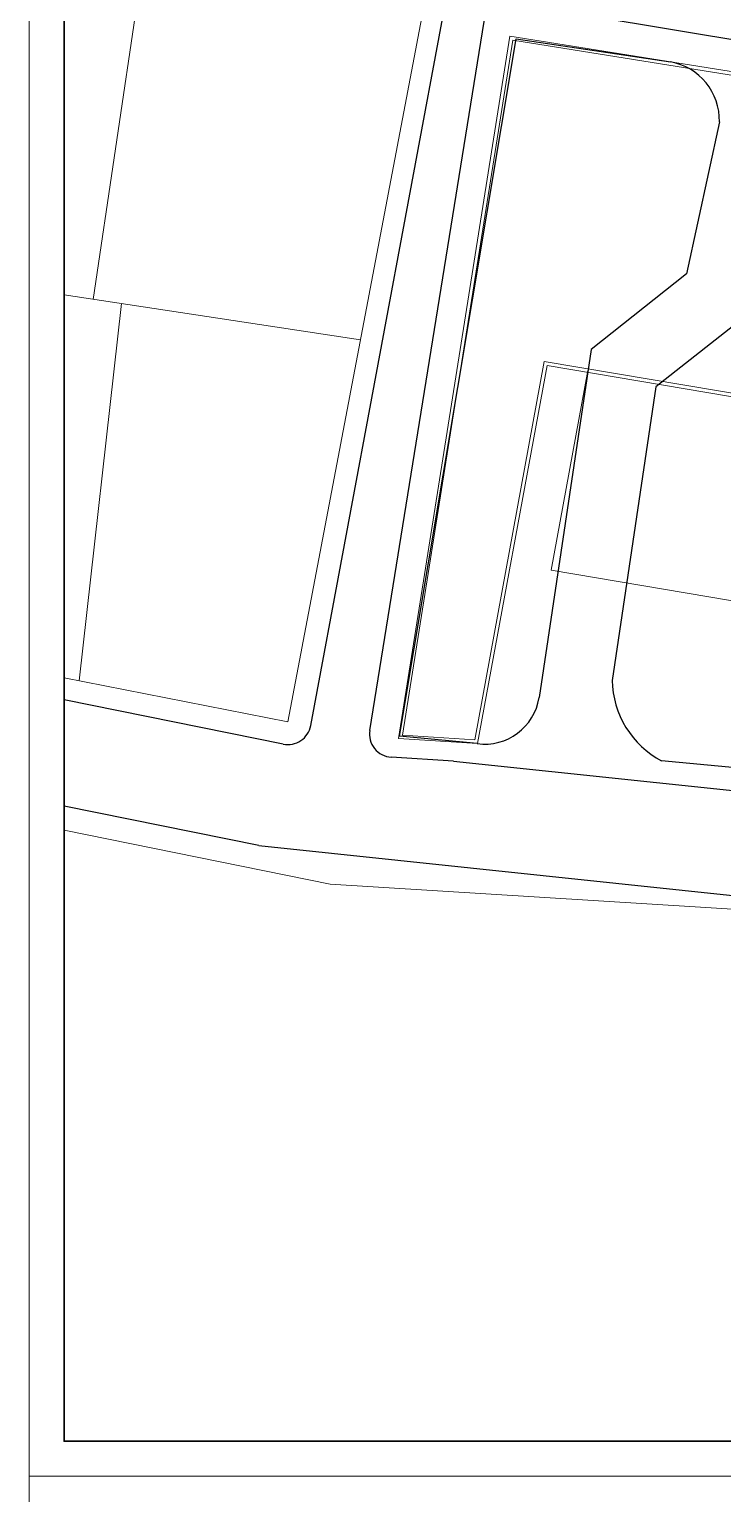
# Model space of a CAD drawing. Header units: millimetres. Extents: x -11 to 1625, y -267 to 195.
# Drawn here: x 1415.2 to 1445.1, y 89.7 to 152.8 of the extents above; entities that cross this region are included whole.
import ezdxf
from ezdxf.enums import TextEntityAlignment as Align

# ---------------------------------------------------------------- set-up
doc = ezdxf.new("R2010")
doc.units = ezdxf.units.MM
for name, color, linetype, lineweight in [('batas jalan', 3, 'Continuous', 25), ('GRS KOP', 1, 'Continuous', 35), ('kop', 7, 'Continuous', 20), ('line', 11, 'Continuous', 5), ('PAGAR', 4, 'Continuous', 18)]:
    doc.layers.add(name, color=color, linetype=linetype, lineweight=lineweight)
doc.layers.add('REN.JALAN', color=6, linetype='Continuous')
doc.styles.add('BARU', font='complex.shx')
doc.styles.get("Standard").update_dxf_attribs({"font": 'ARIALUNI.TTF'})

# ---------------------------------------------------------------- blocks, each defined once
blk = doc.blocks.new('kop')
at = {"layer": 'GRS KOP'}
blk.add_lwpolyline([(1, 54), (83, 54), (83, 1), (1, 1)], close=True, dxfattribs=at)
at = {"layer": 'kop', "color": 7}
for p, q in [((84, 55), (0, 55)), ((0, 55), (0, 0)), ((0, 0), (84, 0))]:
    blk.add_line(p, q, dxfattribs=at)
at = {"layer": 'kop', "style": 'BARU', "flags": 4}
for p, height in [((73.8, 5.4), 0.35), ((80.303, 5.382), 0.25), ((73.8, 4.9), 0.35), ((80.303, 4.882), 0.25), ((73.8, 4.4), 0.35), ((80.303, 4.382), 0.25)]:
    blk.add_attdef('-', p, '', height=height, dxfattribs=at)
at = {"layer": 'kop', "flags": 4}
for tag, p in [('AR-00', (78.057, 2.648)), ('00', (81.238, 2.647))]:
    blk.add_attdef(tag, text='', height=0.35, dxfattribs=at).set_placement(p, align=Align.MIDDLE)

msp = doc.modelspace()

# ---------------------------------------------------------------- linework, layer by layer
at = {"layer": 'batas jalan'}
for p, q in [((1427.3383509, 122.8156676), (1433.141441, 153.9442213)), ((1509.5628843, 141.6961127), (1435.8233847, 153.9564217)), ((1429.8794265, 122.6141216), (1434.8760804, 153.5848819)), ((1426.1565195, 122.018887), (1416.714162, 123.9339377)), ((1433.4904549, 121.2901329), (1430.8047358, 121.4567658)), ((1433.4904549, 121.2901329), (1450.5145119, 119.4979004)), ((1425.1001376, 117.6485676), (1416.714162, 119.3493683)), ((1425.1001376, 117.6485676), (1478.9781261, 111.9764833))]:
    msp.add_line(p, q, dxfattribs=at)
for centre, start, end in [((1426.3552875, 122.9989336), 258.535073714, 349.439947334), ((1430.8666608, 122.4548466), 170.835182809, 266.44968898)]:
    msp.add_arc(centre, 1, start, end, dxfattribs=at)
at = {"layer": 'line'}
for p, q in [((1417.9646193, 141.1753871), (1420.1348469, 155.7495291)), ((1432.1263906, 153.3252886), (1426.3513485, 122.9787533)), ((1429.4814503, 139.4267278), (1416.714162, 141.3652504)), ((1419.1811694, 140.990672), (1417.3666372, 124.7514954)), ((1437.6896833, 129.5087895), (1439.2693751, 138.1125585)), ((1437.6896833, 129.5087895), (1446.8304246, 127.9612545)), ((1426.3513485, 122.9787533), (1416.714162, 124.880233)), ((1428.1692556, 115.9906567), (1416.714162, 118.3139202)), ((1446.8775261, 114.8299199), (1428.1692556, 115.9906567))]:
    msp.add_line(p, q, dxfattribs=at)
at = {"layer": 'PAGAR'}
for p, q in [((1435.9152541, 152.5072167), (1431.1209229, 122.2608642)), ((1436.0399021, 152.3354621), (1431.2949067, 122.400358)), ((1453.4493384, 149.7132267), (1435.9152541, 152.5072167)), ((1453.4257342, 149.5650955), (1436.0399021, 152.3354621)), ((1434.4048297, 122.2074058), (1437.3972494, 138.5055782)), ((1434.5283365, 122.0494545), (1437.5180686, 138.3329889)), ((1437.3972494, 138.5055782), (1452.5248006, 135.9444714)), ((1437.5180686, 138.3329889), (1452.5029051, 135.7960438)), ((1434.4048297, 122.2074058), (1431.2949067, 122.400358)), ((1434.5283365, 122.0494545), (1431.1209229, 122.2608642))]:
    msp.add_line(p, q, dxfattribs=at)
at = {"layer": 'REN.JALAN'}
for p, q in [((1431.1570722, 122.3565851), (1436.1901756, 152.3970494)), ((1436.1901756, 152.3970494), (1442.83173, 151.399692)), ((1434.5090568, 122.0412342), (1431.1570722, 122.3565851))]:
    msp.add_line(p, q, dxfattribs=at)
for points in [[(1444.9442775, 148.8177219), (1443.5317148, 142.2680554), (1439.4123912, 139.020306), (1437.1768794, 124.0254807)], [(1447.8768509, 148.1852555), (1446.2367322, 140.5804747), (1442.2041495, 137.4011133), (1440.3206004, 124.7670987)], [(1449.3090358, 120.6488689), (1442.4554317, 121.2936482)]]:
    msp.add_lwpolyline(points, dxfattribs=at)
for centre, radius, start, end in [((1442.3912771, 148.884097), 2.5538631, 358.510710674, 80.06881), ((1444.3661276, 124.8607626), 4.0466114, 181.326300344, 241.824632093), ((1434.8314089, 124.3934003), 2.3741517, 262.196522252, 351.085010185)]:
    msp.add_arc(centre, radius, start, end, dxfattribs=at)

# ---------------------------------------------------------------- block references
at = {"layer": 'kop', "xscale": 1.5, "yscale": 1.5, "zscale": 1.5}
for p in [(1415.214162, 90.5), (1415.214162, 8)]:
    msp.add_blockref('kop', p, dxfattribs=at)

doc.saveas('drawing.dxf')
